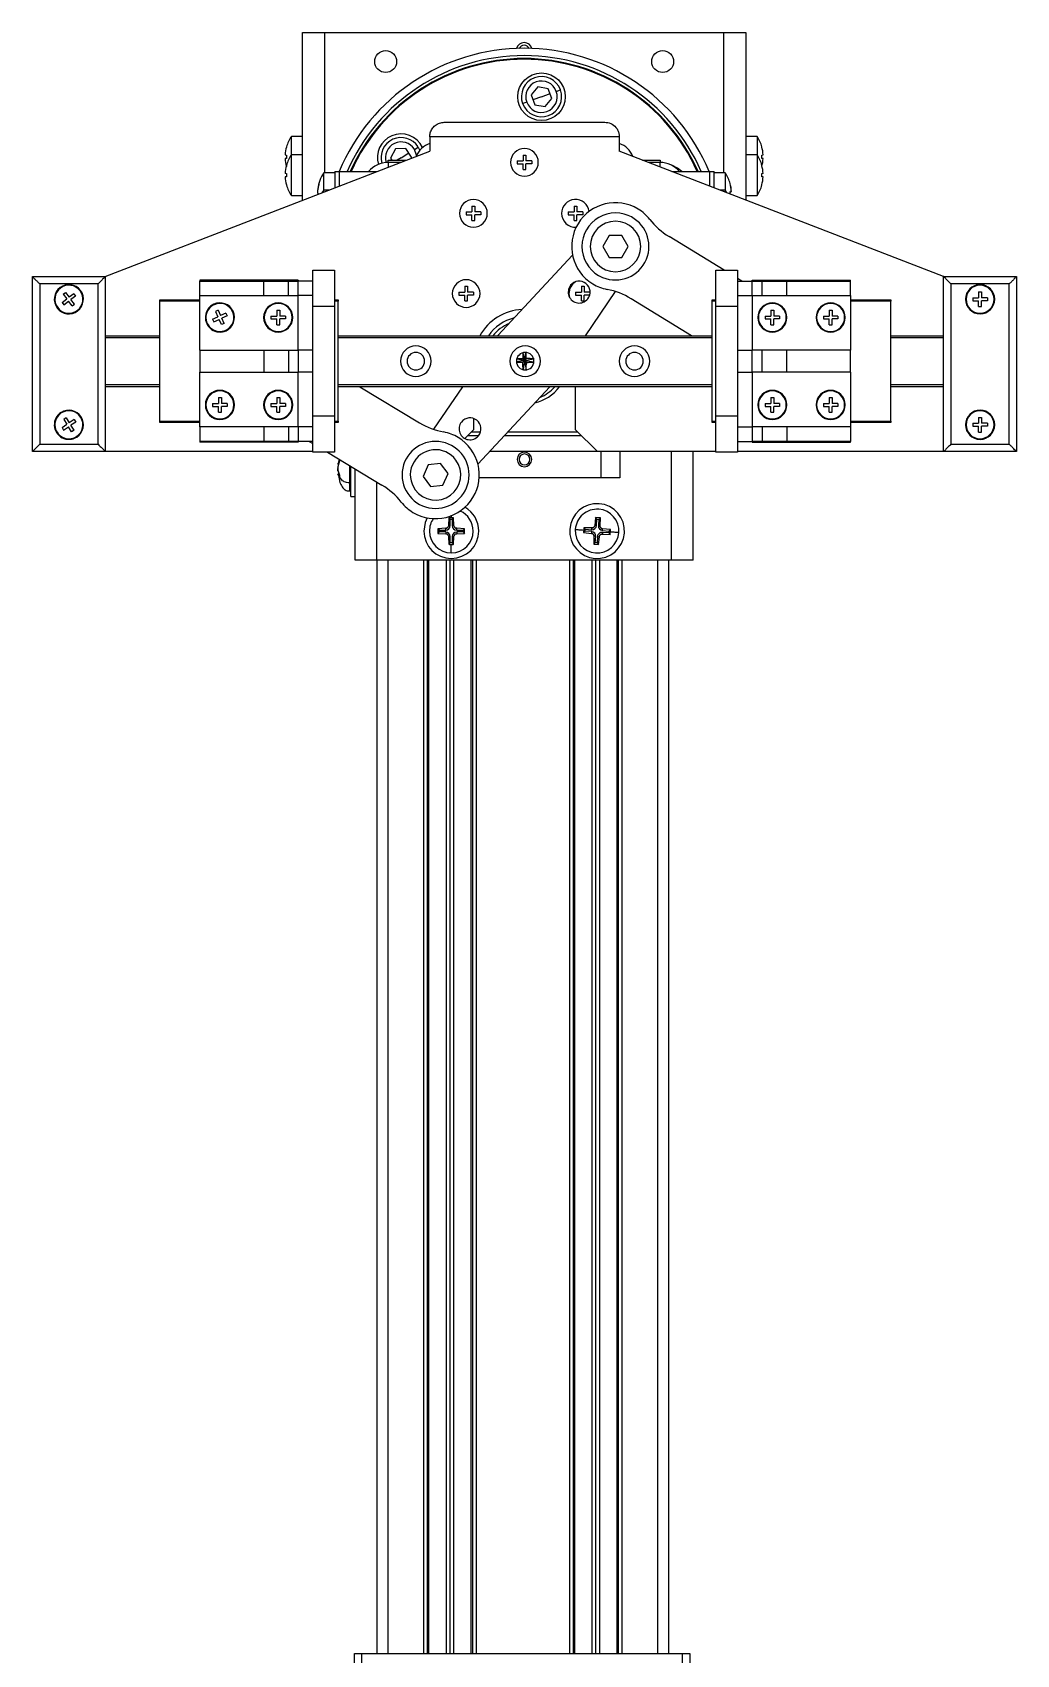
# Model space of a CAD drawing. Header units: millimetres. Extents: x 1258 to 2922, y -135 to 1239.
# Drawn here: x 2511.8 to 2579.3, y 786.1 to 897.4 of the extents above; entities that cross this region are included whole.
import ezdxf

# ---------------------------------------------------------------- set-up
doc = ezdxf.new("R2010")
doc.units = ezdxf.units.MM
doc.header["$LTSCALE"] = 6

msp = doc.modelspace()

# ---------------------------------------------------------------- linework, layer by layer
at = {"color": 7, "linetype": 'Continuous', "lineweight": 25}
for p, q in [((2530.3, 885.84), (2530.3, 897.36)), ((2530.3, 897.36), (2531.8, 897.36)), ((2531.8, 897.36), (2559.2, 897.36)), ((2559.2, 897.36), (2560.7, 897.36)), ((2560.7, 897.36), (2560.7, 885.86)), ((2546.44, 893.63), (2545.98, 893.08)), ((2547.15, 893.5), (2546.44, 893.63)), ((2547.4, 892.83), (2547.15, 893.5)), ((2545.68, 892.58), (2545.4, 892.48)), ((2545.98, 893.08), (2546.23, 892.4)), ((2546.23, 892.4), (2546.94, 892.27)), ((2546.94, 892.27), (2547.4, 892.83)), ((2547.7, 893.32), (2547.98, 893.42)), ((2530.3, 890.23), (2529.53, 890.23)), ((2529.53, 888.97), (2529.53, 890.23)), ((2539.02, 890.2), (2539.02, 889.21)), ((2552.02, 890.2), (2539.02, 890.2)), ((2540.02, 891.2), (2551.02, 891.2)), ((2552.02, 890.2), (2552.02, 889.21)), ((2561.47, 890.23), (2560.7, 890.23)), ((2561.47, 890.23), (2561.47, 888.97)), ((2516.77, 880.61), (2539.02, 889.21)), ((2529.19, 889.51), (2529.19, 889.51)), ((2536.67, 889.38), (2536.34, 888.74)), ((2537.39, 889.41), (2536.67, 889.38)), ((2537.78, 888.8), (2537.39, 889.41)), ((2537.97, 889.34), (2538.22, 889.5)), ((2538.22, 889.5), (2538.34, 889.27)), ((2574.27, 880.61), (2552.02, 889.21)), ((2561.8, 889.51), (2561.8, 889.51)), ((2529.1, 888.96), (2529.19, 888.95)), ((2529.19, 888.72), (2529.1, 888.71)), ((2529.19, 888.24), (2529.19, 888.24)), ((2530.3, 888.97), (2529.53, 888.97)), ((2529.53, 887.57), (2529.53, 888.97)), ((2536.17, 888.44), (2536.17, 888.59)), ((2536.17, 888.59), (2537.17, 888.59)), ((2537.03, 888.44), (2536.17, 888.44)), ((2536.34, 888.74), (2536.43, 888.59)), ((2537.17, 888.59), (2537.42, 888.59)), ((2537.74, 888.72), (2537.78, 888.8)), ((2545.02, 888.55), (2545.42, 888.55)), ((2545.02, 888.55), (2545.02, 888.35)), ((2545.02, 888.35), (2545.42, 888.35)), ((2545.42, 888.95), (2545.62, 888.95)), ((2545.42, 888.95), (2545.42, 888.55)), ((2545.42, 887.95), (2545.42, 888.35)), ((2545.42, 887.95), (2545.62, 887.95)), ((2545.62, 888.95), (2545.62, 888.55)), ((2546.02, 888.55), (2545.62, 888.55)), ((2545.62, 887.95), (2545.62, 888.35)), ((2546.02, 888.35), (2545.62, 888.35)), ((2546.02, 888.55), (2546.02, 888.35)), ((2553.62, 888.59), (2553.82, 888.59)), ((2553.82, 888.59), (2554.82, 888.59)), ((2554.82, 888.44), (2554.01, 888.44)), ((2554.82, 888.59), (2554.82, 888.44)), ((2561.47, 888.97), (2560.7, 888.97)), ((2561.47, 888.97), (2561.47, 886.17)), ((2561.8, 888.95), (2561.89, 888.96)), ((2561.89, 888.71), (2561.8, 888.72)), ((2561.8, 888.24), (2561.8, 888.24)), ((2529.1, 887.7), (2529.19, 887.68)), ((2529.19, 887.46), (2529.1, 887.45)), ((2529.19, 886.9), (2529.19, 886.9)), ((2529.53, 886.17), (2529.53, 887.57)), ((2532.52, 887.72), (2531.75, 887.72)), ((2531.75, 886.55), (2531.75, 887.72)), ((2532.52, 887.82), (2532.52, 886.7)), ((2532.52, 887.82), (2532.84, 887.82)), ((2532.84, 887.82), (2535.42, 887.82)), ((2555.63, 887.82), (2558.2, 887.82)), ((2558.2, 887.82), (2558.52, 887.82)), ((2558.52, 886.7), (2558.52, 887.82)), ((2559.29, 887.72), (2558.52, 887.72)), ((2559.29, 887.72), (2559.29, 886.55)), ((2561.8, 887.68), (2561.89, 887.7)), ((2561.89, 887.45), (2561.8, 887.46)), ((2561.8, 886.9), (2561.8, 886.9)), ((2529.53, 886.17), (2530.3, 886.17)), ((2531.33, 886.48), (2531.33, 886.48)), ((2531.37, 886.25), (2531.33, 886.25)), ((2532.13, 886.55), (2531.75, 886.55)), ((2531.75, 886.4), (2531.75, 886.55)), ((2559.29, 886.55), (2558.92, 886.55)), ((2559.29, 886.55), (2559.29, 886.4)), ((2559.71, 886.45), (2559.72, 886.45)), ((2560.7, 886.17), (2561.47, 886.17)), ((2541.52, 885.05), (2541.92, 885.05)), ((2541.52, 885.05), (2541.52, 884.85)), ((2541.52, 884.85), (2541.92, 884.85)), ((2541.92, 885.45), (2542.12, 885.45)), ((2541.92, 885.45), (2541.92, 885.05)), ((2541.92, 884.45), (2541.92, 884.85)), ((2542.12, 885.45), (2542.12, 885.05)), ((2542.52, 885.05), (2542.12, 885.05)), ((2542.12, 884.45), (2542.12, 884.85)), ((2542.52, 884.85), (2542.12, 884.85)), ((2542.52, 885.05), (2542.52, 884.85)), ((2548.52, 885.05), (2548.92, 885.05)), ((2548.52, 885.05), (2548.52, 884.85)), ((2548.52, 884.85), (2548.92, 884.85)), ((2548.92, 885.45), (2549.12, 885.45)), ((2548.92, 885.45), (2548.92, 885.05)), ((2548.92, 884.45), (2548.92, 884.85)), ((2549.12, 885.45), (2549.12, 885.05)), ((2549.52, 885.05), (2549.12, 885.05)), ((2549.12, 884.45), (2549.12, 884.85)), ((2549.52, 884.85), (2549.12, 884.85)), ((2549.52, 885.05), (2549.52, 884.85)), ((2541.92, 884.45), (2542.12, 884.45)), ((2548.92, 884.45), (2549.12, 884.45)), ((2551.33, 883.43), (2550.9, 882.68)), ((2552.19, 883.43), (2551.33, 883.43)), ((2552.63, 882.68), (2552.19, 883.43)), ((2550.9, 882.68), (2551.33, 881.93)), ((2552.19, 881.93), (2552.63, 882.68)), ((2559.21, 881.06), (2555.44, 883.36)), ((2548.82, 882.08), (2543.69, 876.57)), ((2551.33, 881.93), (2552.19, 881.93)), ((2511.77, 880.61), (2516.77, 880.61)), ((2511.77, 868.61), (2511.77, 880.61)), ((2516.27, 880.11), (2512.27, 880.11)), ((2512.27, 880.11), (2512.27, 869.11)), ((2516.27, 869.11), (2516.27, 880.11)), ((2516.77, 880.61), (2516.77, 868.61)), ((2530, 880.36), (2523.25, 880.36)), ((2523.25, 880.36), (2523.25, 880.31)), ((2523.25, 879.31), (2523.25, 880.31)), ((2523.25, 880.31), (2527.64, 880.31)), ((2527.64, 879.31), (2527.64, 880.31)), ((2527.64, 880.31), (2529.33, 880.31)), ((2529.33, 879.31), (2529.33, 880.31)), ((2529.33, 880.31), (2530, 880.31)), ((2530, 880.36), (2530, 880.31)), ((2530, 879.31), (2530, 880.31)), ((2531, 880.31), (2530, 880.31)), ((2531, 881.06), (2532.5, 881.06)), ((2531, 878.56), (2531, 881.06)), ((2532.5, 881.06), (2532.5, 878.56)), ((2558.64, 878.56), (2558.64, 881.06)), ((2558.64, 881.06), (2560.14, 881.06)), ((2560.14, 881.06), (2560.14, 878.56)), ((2560.43, 880.31), (2560.14, 880.49)), ((2560.14, 880.31), (2561.14, 880.31)), ((2561.14, 880.36), (2567.89, 880.36)), ((2561.14, 880.31), (2561.14, 880.36)), ((2561.14, 879.31), (2561.14, 880.31)), ((2561.14, 880.31), (2561.82, 880.31)), ((2561.82, 879.31), (2561.82, 880.31)), ((2561.82, 880.31), (2563.51, 880.31)), ((2563.51, 879.31), (2563.51, 880.31)), ((2563.51, 880.31), (2567.89, 880.31)), ((2567.89, 880.31), (2567.89, 880.36)), ((2567.89, 879.31), (2567.89, 880.31)), ((2574.27, 880.61), (2579.27, 880.61)), ((2574.27, 868.61), (2574.27, 880.61)), ((2578.77, 880.11), (2574.77, 880.11)), ((2574.77, 880.11), (2574.77, 869.11)), ((2578.77, 869.11), (2578.77, 880.11)), ((2579.27, 880.61), (2579.27, 868.61)), ((2513.81, 878.84), (2514.13, 879.08)), ((2513.89, 879.4), (2514.05, 879.52)), ((2513.89, 879.4), (2514.13, 879.08)), ((2514.05, 879.52), (2514.29, 879.2)), ((2514.61, 879.44), (2514.29, 879.2)), ((2514.73, 879.28), (2514.41, 879.04)), ((2514.65, 878.72), (2514.41, 879.04)), ((2514.61, 879.44), (2514.73, 879.28)), ((2515.07, 879.67), (2515.04, 879.64)), ((2520.5, 879.01), (2523.25, 879.01)), ((2520.5, 878.93), (2520.5, 879.01)), ((2523.25, 879.31), (2527.64, 879.31)), ((2523.25, 875.56), (2523.25, 879.31)), ((2527.64, 879.31), (2529.33, 879.31)), ((2529.33, 879.31), (2530, 879.31)), ((2531, 879.31), (2530, 879.31)), ((2530, 875.56), (2530, 879.31)), ((2532.5, 879.01), (2532.75, 879.01)), ((2532.75, 879.01), (2532.75, 878.93)), ((2541.02, 879.55), (2541.02, 879.35)), ((2541.02, 879.55), (2541.42, 879.55)), ((2541.02, 879.35), (2541.42, 879.35)), ((2541.42, 879.95), (2541.42, 879.55)), ((2541.42, 879.95), (2541.62, 879.95)), ((2541.42, 878.95), (2541.42, 879.35)), ((2541.62, 879.95), (2541.62, 879.55)), ((2542.02, 879.55), (2541.62, 879.55)), ((2541.62, 878.95), (2541.62, 879.35)), ((2542.02, 879.35), (2541.62, 879.35)), ((2542.02, 879.55), (2542.02, 879.35)), ((2548.57, 879.45), (2548.61, 879.19)), ((2549.02, 879.55), (2549.02, 879.35)), ((2549.02, 879.55), (2549.42, 879.55)), ((2549.02, 879.35), (2549.42, 879.35)), ((2549.42, 879.95), (2549.62, 879.95)), ((2549.42, 879.95), (2549.42, 879.55)), ((2549.42, 878.95), (2549.42, 879.35)), ((2549.62, 879.95), (2549.62, 879.55)), ((2550.02, 879.55), (2549.62, 879.55)), ((2549.62, 878.95), (2549.62, 879.35)), ((2549.99, 879.35), (2549.62, 879.35)), ((2549.71, 876.56), (2551.77, 879.58)), ((2556.98, 876.56), (2552.84, 879.09)), ((2558.39, 879.01), (2558.64, 879.01)), ((2558.39, 878.93), (2558.39, 879.01)), ((2560.14, 879.31), (2561.14, 879.31)), ((2561.14, 879.31), (2561.82, 879.31)), ((2561.14, 879.31), (2561.14, 875.56)), ((2561.82, 879.31), (2563.51, 879.31)), ((2563.51, 879.31), (2567.89, 879.31)), ((2567.89, 879.31), (2567.89, 875.56)), ((2567.89, 879.01), (2570.64, 879.01)), ((2570.64, 879.01), (2570.64, 878.93)), ((2575.77, 879.06), (2575.81, 879.06)), ((2576.27, 879.16), (2576.67, 879.16)), ((2576.27, 879.16), (2576.27, 878.96)), ((2576.67, 879.56), (2576.67, 879.16)), ((2576.67, 879.56), (2576.87, 879.56)), ((2576.87, 879.56), (2576.87, 879.16)), ((2577.27, 879.16), (2576.87, 879.16)), ((2577.27, 879.16), (2577.27, 878.96)), ((2577.77, 879.06), (2577.73, 879.06)), ((2513.47, 878.46), (2513.5, 878.49)), ((2513.81, 878.84), (2513.93, 878.68)), ((2513.93, 878.68), (2514.25, 878.92)), ((2514.49, 878.6), (2514.25, 878.92)), ((2514.49, 878.6), (2514.65, 878.72)), ((2523.25, 878.93), (2520.5, 878.93)), ((2520.5, 870.7), (2520.5, 878.93)), ((2524.13, 877.69), (2524.49, 877.86)), ((2524.21, 878.72), (2524.22, 878.68)), ((2524.51, 878.31), (2524.33, 878.22)), ((2524.33, 878.22), (2524.49, 877.86)), ((2524.51, 878.31), (2524.68, 877.95)), ((2525.04, 878.11), (2524.68, 877.95)), ((2525.12, 877.93), (2524.76, 877.76)), ((2525.04, 878.11), (2525.12, 877.93)), ((2528.13, 877.91), (2528.53, 877.91)), ((2528.13, 877.91), (2528.13, 877.71)), ((2528.53, 878.31), (2528.73, 878.31)), ((2528.53, 878.31), (2528.53, 877.91)), ((2528.73, 878.31), (2528.73, 877.91)), ((2529.13, 877.91), (2528.73, 877.91)), ((2529.13, 877.91), (2529.13, 877.71)), ((2532.5, 878.56), (2531, 878.56)), ((2531, 871.06), (2531, 878.56)), ((2532.75, 878.93), (2532.5, 878.93)), ((2532.5, 878.56), (2532.5, 871.06)), ((2532.75, 870.7), (2532.75, 878.93)), ((2541.42, 878.95), (2541.62, 878.95)), ((2549.42, 878.95), (2549.62, 878.95)), ((2558.39, 870.7), (2558.39, 878.93)), ((2558.64, 878.93), (2558.39, 878.93)), ((2560.14, 878.56), (2558.64, 878.56)), ((2558.64, 871.06), (2558.64, 878.56)), ((2560.14, 878.56), (2560.14, 871.06)), ((2562.02, 877.91), (2562.02, 877.71)), ((2562.02, 877.91), (2562.42, 877.91)), ((2562.42, 878.31), (2562.42, 877.91)), ((2562.42, 878.31), (2562.62, 878.31)), ((2562.62, 878.31), (2562.62, 877.91)), ((2563.02, 877.91), (2562.62, 877.91)), ((2563.02, 877.91), (2563.02, 877.71)), ((2566.02, 877.91), (2566.42, 877.91)), ((2566.02, 877.91), (2566.02, 877.71)), ((2566.42, 878.31), (2566.42, 877.91)), ((2566.42, 878.31), (2566.62, 878.31)), ((2566.62, 878.31), (2566.62, 877.91)), ((2567.02, 877.91), (2566.62, 877.91)), ((2567.02, 877.91), (2567.02, 877.71)), ((2570.64, 878.93), (2567.89, 878.93)), ((2570.64, 870.7), (2570.64, 878.93)), ((2576.27, 878.96), (2576.67, 878.96)), ((2576.67, 878.56), (2576.67, 878.96)), ((2576.67, 878.56), (2576.87, 878.56)), ((2576.87, 878.56), (2576.87, 878.96)), ((2577.27, 878.96), (2576.87, 878.96)), ((2524.13, 877.69), (2524.22, 877.51)), ((2524.22, 877.51), (2524.58, 877.68)), ((2524.75, 877.32), (2524.58, 877.68)), ((2524.93, 877.4), (2524.75, 877.32)), ((2524.93, 877.4), (2524.76, 877.76)), ((2525.05, 876.91), (2525.03, 876.94)), ((2527.63, 877.81), (2527.67, 877.81)), ((2528.13, 877.71), (2528.53, 877.71)), ((2528.53, 877.31), (2528.53, 877.71)), ((2528.53, 877.31), (2528.73, 877.31)), ((2528.73, 877.31), (2528.73, 877.71)), ((2529.13, 877.71), (2528.73, 877.71)), ((2529.63, 877.81), (2529.59, 877.81)), ((2561.52, 877.81), (2561.56, 877.81)), ((2562.02, 877.71), (2562.42, 877.71)), ((2562.42, 877.31), (2562.42, 877.71)), ((2562.42, 877.31), (2562.62, 877.31)), ((2562.62, 877.31), (2562.62, 877.71)), ((2563.02, 877.71), (2562.62, 877.71)), ((2563.52, 877.81), (2563.48, 877.81)), ((2565.52, 877.81), (2565.56, 877.81)), ((2566.02, 877.71), (2566.42, 877.71)), ((2566.42, 877.31), (2566.42, 877.71)), ((2566.42, 877.31), (2566.62, 877.31)), ((2566.62, 877.31), (2566.62, 877.71)), ((2567.02, 877.71), (2566.62, 877.71)), ((2567.52, 877.81), (2567.48, 877.81)), ((2516.77, 876.56), (2520.5, 876.56)), ((2532.75, 876.56), (2558.39, 876.56)), ((2558.39, 876.41), (2532.75, 876.41)), ((2570.64, 876.56), (2574.27, 876.56)), ((2523.25, 875.56), (2523.25, 874.06)), ((2523.25, 875.56), (2527.64, 875.56)), ((2527.64, 875.56), (2527.64, 874.06)), ((2527.64, 875.56), (2529.33, 875.56)), ((2529.33, 875.56), (2529.33, 874.06)), ((2529.33, 875.56), (2530, 875.56)), ((2530, 875.56), (2530, 874.06)), ((2531, 875.56), (2530, 875.56)), ((2545.52, 874.86), (2544.97, 874.77)), ((2545.52, 874.86), (2544.99, 874.95)), ((2545.4, 874.99), (2545.52, 874.86)), ((2545.52, 874.86), (2545.4, 874.74)), ((2545.52, 874.86), (2545.42, 874.23)), ((2545.52, 874.86), (2545.43, 875.4)), ((2545.52, 874.86), (2545.61, 875.41)), ((2545.52, 874.86), (2545.65, 874.99)), ((2545.52, 874.86), (2546.15, 874.97)), ((2545.52, 874.86), (2545.63, 874.22)), ((2545.65, 874.74), (2545.52, 874.86)), ((2545.52, 874.86), (2546.17, 874.76)), ((2560.14, 875.56), (2561.14, 875.56)), ((2561.14, 874.06), (2561.14, 875.56)), ((2561.82, 875.56), (2561.14, 875.56)), ((2561.82, 874.06), (2561.82, 875.56)), ((2563.51, 875.56), (2561.82, 875.56)), ((2563.51, 874.06), (2563.51, 875.56)), ((2567.89, 875.56), (2563.51, 875.56)), ((2567.89, 874.06), (2567.89, 875.56)), ((2523.25, 874.06), (2527.64, 874.06)), ((2523.25, 870.31), (2523.25, 874.06)), ((2527.64, 874.06), (2529.33, 874.06)), ((2529.33, 874.06), (2530, 874.06)), ((2531, 874.06), (2530, 874.06)), ((2530, 870.31), (2530, 874.06)), ((2560.14, 874.06), (2561.14, 874.06)), ((2561.82, 874.06), (2561.14, 874.06)), ((2561.14, 874.06), (2561.14, 870.31)), ((2563.51, 874.06), (2561.82, 874.06)), ((2567.89, 874.06), (2563.51, 874.06)), ((2567.89, 874.06), (2567.89, 870.31)), ((2520.5, 873.06), (2516.77, 873.06)), ((2524.53, 872.31), (2524.73, 872.31)), ((2524.53, 872.31), (2524.53, 871.91)), ((2524.73, 872.31), (2524.73, 871.91)), ((2528.53, 872.31), (2528.53, 871.91)), ((2528.53, 872.31), (2528.73, 872.31)), ((2528.73, 872.31), (2528.73, 871.91)), ((2532.75, 873.21), (2558.39, 873.21)), ((2558.39, 873.06), (2532.75, 873.06)), ((2534.23, 873.06), (2538.33, 870.59)), ((2541.27, 873.06), (2539.27, 870.14)), ((2542.32, 867.75), (2547.26, 873.06)), ((2549.02, 870.11), (2549.02, 873.06)), ((2562.42, 872.31), (2562.42, 871.91)), ((2562.42, 872.31), (2562.62, 872.31)), ((2562.62, 872.31), (2562.62, 871.91)), ((2566.42, 872.31), (2566.62, 872.31)), ((2566.42, 872.31), (2566.42, 871.91)), ((2566.62, 872.31), (2566.62, 871.91)), ((2574.27, 873.06), (2570.64, 873.06)), ((2513.73, 871.29), (2513.75, 871.26)), ((2523.63, 871.81), (2523.67, 871.81)), ((2524.13, 871.91), (2524.53, 871.91)), ((2524.13, 871.91), (2524.13, 871.71)), ((2524.13, 871.71), (2524.53, 871.71)), ((2524.53, 871.31), (2524.53, 871.71)), ((2524.53, 871.31), (2524.73, 871.31)), ((2525.13, 871.91), (2524.73, 871.91)), ((2524.73, 871.31), (2524.73, 871.71)), ((2525.13, 871.71), (2524.73, 871.71)), ((2525.13, 871.91), (2525.13, 871.71)), ((2525.63, 871.81), (2525.59, 871.81)), ((2527.63, 871.81), (2527.67, 871.81)), ((2528.13, 871.91), (2528.53, 871.91)), ((2528.13, 871.91), (2528.13, 871.71)), ((2528.13, 871.71), (2528.53, 871.71)), ((2528.53, 871.31), (2528.53, 871.71)), ((2528.53, 871.31), (2528.73, 871.31)), ((2529.13, 871.91), (2528.73, 871.91)), ((2528.73, 871.31), (2528.73, 871.71)), ((2529.13, 871.71), (2528.73, 871.71)), ((2529.13, 871.91), (2529.13, 871.71)), ((2529.63, 871.81), (2529.59, 871.81)), ((2561.52, 871.81), (2561.56, 871.81)), ((2562.02, 871.91), (2562.02, 871.71)), ((2562.02, 871.91), (2562.42, 871.91)), ((2562.02, 871.71), (2562.42, 871.71)), ((2562.42, 871.31), (2562.42, 871.71)), ((2562.42, 871.31), (2562.62, 871.31)), ((2563.02, 871.91), (2562.62, 871.91)), ((2562.62, 871.31), (2562.62, 871.71)), ((2563.02, 871.71), (2562.62, 871.71)), ((2563.02, 871.91), (2563.02, 871.71)), ((2563.52, 871.81), (2563.48, 871.81)), ((2565.52, 871.81), (2565.56, 871.81)), ((2566.02, 871.91), (2566.02, 871.71)), ((2566.02, 871.91), (2566.42, 871.91)), ((2566.02, 871.71), (2566.42, 871.71)), ((2566.42, 871.31), (2566.42, 871.71)), ((2566.42, 871.31), (2566.62, 871.31)), ((2567.02, 871.91), (2566.62, 871.91)), ((2566.62, 871.31), (2566.62, 871.71)), ((2567.02, 871.71), (2566.62, 871.71)), ((2567.02, 871.91), (2567.02, 871.71)), ((2567.52, 871.81), (2567.48, 871.81)), ((2513.8, 870.26), (2514.13, 870.48)), ((2513.8, 870.26), (2513.9, 870.09)), ((2513.9, 870.09), (2514.24, 870.31)), ((2514.09, 870.92), (2513.92, 870.81)), ((2513.92, 870.81), (2514.13, 870.48)), ((2514.09, 870.92), (2514.3, 870.58)), ((2514.46, 869.97), (2514.24, 870.31)), ((2514.64, 870.8), (2514.3, 870.58)), ((2514.75, 870.63), (2514.41, 870.42)), ((2514.63, 870.08), (2514.41, 870.42)), ((2514.63, 870.08), (2514.46, 869.97)), ((2514.64, 870.8), (2514.75, 870.63)), ((2520.5, 870.7), (2523.25, 870.7)), ((2520.5, 870.61), (2520.5, 870.7)), ((2523.25, 870.61), (2520.5, 870.61)), ((2523.25, 870.31), (2523.25, 869.31)), ((2527.64, 870.31), (2523.25, 870.31)), ((2527.64, 870.31), (2527.64, 869.31)), ((2529.33, 870.31), (2527.64, 870.31)), ((2529.33, 870.31), (2529.33, 869.31)), ((2530, 870.31), (2529.33, 870.31)), ((2530, 870.31), (2530, 869.31)), ((2531, 870.31), (2530, 870.31)), ((2531, 871.06), (2532.5, 871.06)), ((2531, 868.56), (2531, 871.06)), ((2532.5, 871.06), (2532.5, 868.56)), ((2532.5, 870.7), (2532.75, 870.7)), ((2532.75, 870.61), (2532.5, 870.61)), ((2532.75, 870.7), (2532.75, 870.61)), ((2541.42, 869.51), (2542.02, 870.11)), ((2542.02, 870.88), (2542.02, 870.11)), ((2549.02, 870.11), (2550.52, 868.61)), ((2558.39, 870.7), (2558.64, 870.7)), ((2558.39, 870.61), (2558.39, 870.7)), ((2558.64, 870.61), (2558.39, 870.61)), ((2558.64, 868.56), (2558.64, 871.06)), ((2558.64, 871.06), (2560.14, 871.06)), ((2560.14, 871.06), (2560.14, 868.56)), ((2560.14, 870.31), (2561.14, 870.31)), ((2561.14, 870.31), (2561.14, 869.31)), ((2561.82, 870.31), (2561.14, 870.31)), ((2561.82, 870.31), (2561.82, 869.31)), ((2563.51, 870.31), (2561.82, 870.31)), ((2563.51, 870.31), (2563.51, 869.31)), ((2567.89, 870.31), (2563.51, 870.31)), ((2567.89, 870.7), (2570.64, 870.7)), ((2570.64, 870.61), (2567.89, 870.61)), ((2567.89, 870.31), (2567.89, 869.31)), ((2570.64, 870.7), (2570.64, 870.61)), ((2575.77, 870.45), (2575.81, 870.45)), ((2576.27, 870.55), (2576.67, 870.55)), ((2576.27, 870.55), (2576.27, 870.35)), ((2576.27, 870.35), (2576.67, 870.35)), ((2576.67, 870.95), (2576.67, 870.55)), ((2576.67, 870.95), (2576.87, 870.95)), ((2576.67, 869.95), (2576.67, 870.35)), ((2576.87, 870.95), (2576.87, 870.55)), ((2577.27, 870.55), (2576.87, 870.55)), ((2577.27, 870.35), (2576.87, 870.35)), ((2576.87, 869.95), (2576.87, 870.35)), ((2577.27, 870.55), (2577.27, 870.35)), ((2577.77, 870.45), (2577.73, 870.45)), ((2512.27, 869.11), (2516.27, 869.11)), ((2514.81, 869.6), (2514.79, 869.64)), ((2527.64, 869.31), (2523.25, 869.31)), ((2523.25, 869.31), (2523.25, 869.26)), ((2530, 869.26), (2523.25, 869.26)), ((2529.33, 869.31), (2527.64, 869.31)), ((2530, 869.31), (2529.33, 869.31)), ((2531, 869.31), (2530, 869.31)), ((2530, 869.31), (2530, 869.26)), ((2530.76, 869.31), (2531, 869.17)), ((2542.36, 869.7), (2541.61, 869.7)), ((2542.49, 869.95), (2541.86, 869.95)), ((2549.43, 869.7), (2544.14, 869.7)), ((2549.18, 869.95), (2544.37, 869.95)), ((2560.14, 869.31), (2561.14, 869.31)), ((2561.82, 869.31), (2561.14, 869.31)), ((2561.14, 869.26), (2561.14, 869.31)), ((2561.14, 869.26), (2567.89, 869.26)), ((2563.51, 869.31), (2561.82, 869.31)), ((2567.89, 869.31), (2563.51, 869.31)), ((2567.89, 869.26), (2567.89, 869.31)), ((2574.77, 869.11), (2578.77, 869.11)), ((2576.67, 869.95), (2576.87, 869.95)), ((2516.77, 868.61), (2511.77, 868.61)), ((2531, 868.61), (2516.77, 868.61)), ((2532.5, 868.56), (2531, 868.56)), ((2532.01, 868.56), (2535.74, 866.31)), ((2532.81, 868.08), (2532.73, 867.82)), ((2532.73, 867.58), (2532.85, 868.01)), ((2550.52, 868.61), (2543.12, 868.61)), ((2558.64, 868.61), (2550.52, 868.61)), ((2552.05, 868.61), (2552.05, 866.82)), ((2555.6, 861.16), (2555.6, 868.61)), ((2557.1, 861.16), (2557.1, 868.61)), ((2560.14, 868.56), (2558.64, 868.56)), ((2574.27, 868.61), (2560.14, 868.61)), ((2579.27, 868.61), (2574.27, 868.61)), ((2532.81, 867.08), (2532.71, 867.07)), ((2532.73, 867.82), (2532.72, 867.78)), ((2532.72, 867.53), (2532.73, 867.58)), ((2532.73, 867.32), (2532.72, 867.36)), ((2532.72, 867.29), (2532.73, 867.24)), ((2532.72, 867.06), (2532.73, 867.03)), ((2532.73, 867), (2532.72, 867.04)), ((2532.85, 866.96), (2532.73, 867.32)), ((2532.73, 867.24), (2532.85, 866.8)), ((2532.73, 867.03), (2532.85, 866.7)), ((2533.6, 865.53), (2533.6, 867.6)), ((2533.9, 861.16), (2533.9, 867.42)), ((2538.91, 867.71), (2538.56, 866.91)), ((2538.56, 866.91), (2539.07, 866.22)), ((2539.77, 867.8), (2538.91, 867.71)), ((2540.28, 867.1), (2539.77, 867.8)), ((2539.93, 866.31), (2540.28, 867.1)), ((2550.75, 866.82), (2542.41, 866.82)), ((2552.05, 866.82), (2550.75, 866.82)), ((2533.54, 865.91), (2533.6, 865.91)), ((2535.4, 861.16), (2535.4, 866.52)), ((2539.07, 866.22), (2539.93, 866.31)), ((2533.6, 865.53), (2533.9, 865.53)), ((2540.31, 863.53), (2540.3, 863.48)), ((2540.33, 864.07), (2540.31, 863.53)), ((2540.43, 863.53), (2540.31, 863.53)), ((2540.43, 863.97), (2540.33, 864.07)), ((2540.43, 863.53), (2540.43, 863.97)), ((2540.43, 863.97), (2540.56, 863.97)), ((2540.56, 863.97), (2540.66, 864.07)), ((2540.56, 863.97), (2540.56, 863.53)), ((2540.56, 863.53), (2540.68, 863.53)), ((2540.68, 863.53), (2540.66, 864.07)), ((2540.69, 863.48), (2540.68, 863.53)), ((2550.34, 863.55), (2550.32, 863.49)), ((2550.4, 864.08), (2550.34, 863.55)), ((2550.46, 863.54), (2550.34, 863.55)), ((2550.73, 864.06), (2550.4, 864.08)), ((2550.49, 863.98), (2550.4, 864.08)), ((2550.46, 863.54), (2550.49, 863.98)), ((2550.49, 863.98), (2550.62, 863.97)), ((2550.62, 863.97), (2550.59, 863.53)), ((2550.59, 863.53), (2550.71, 863.52)), ((2550.62, 863.97), (2550.73, 864.06)), ((2550.71, 863.52), (2550.73, 864.06)), ((2550.71, 863.46), (2550.71, 863.52)), ((2540.12, 863.35), (2539.58, 863.32)), ((2539.58, 863.32), (2539.58, 863)), ((2539.68, 863.22), (2539.58, 863.32)), ((2539.68, 863.1), (2539.58, 863)), ((2539.58, 863), (2540.12, 862.97)), ((2539.68, 863.22), (2540.12, 863.22)), ((2539.68, 863.1), (2539.68, 863.22)), ((2540.12, 863.1), (2539.68, 863.1)), ((2540.18, 863.36), (2540.12, 863.35)), ((2540.12, 863.22), (2540.12, 863.35)), ((2540.12, 863.1), (2540.12, 862.97)), ((2540.12, 862.97), (2540.18, 862.96)), ((2540.3, 862.84), (2540.31, 862.78)), ((2540.43, 862.78), (2540.31, 862.78)), ((2540.31, 862.78), (2540.33, 862.25)), ((2540.43, 862.35), (2540.33, 862.25)), ((2540.43, 862.35), (2540.43, 862.78)), ((2540.56, 862.35), (2540.43, 862.35)), ((2540.56, 862.78), (2540.68, 862.78)), ((2540.56, 862.78), (2540.56, 862.35)), ((2540.56, 862.35), (2540.66, 862.25)), ((2540.66, 862.25), (2540.68, 862.78)), ((2540.68, 862.78), (2540.69, 862.84)), ((2540.87, 863.35), (2540.82, 863.36)), ((2540.82, 862.96), (2540.87, 862.97)), ((2540.87, 863.22), (2540.87, 863.35)), ((2541.41, 863.32), (2540.87, 863.35)), ((2540.87, 863.22), (2541.31, 863.22)), ((2540.87, 863.1), (2540.87, 862.97)), ((2541.31, 863.1), (2540.87, 863.1)), ((2540.87, 862.97), (2541.41, 863)), ((2541.31, 863.22), (2541.41, 863.32)), ((2541.31, 863.22), (2541.31, 863.1)), ((2541.31, 863.1), (2541.41, 863)), ((2541.41, 863), (2541.41, 863.32)), ((2549.68, 863.16), (2549.57, 863.06)), ((2549.57, 863.06), (2550.11, 863)), ((2550.14, 863.37), (2549.6, 863.39)), ((2549.69, 863.28), (2549.6, 863.39)), ((2549.68, 863.16), (2549.69, 863.28)), ((2550.12, 863.12), (2549.68, 863.16)), ((2549.69, 863.28), (2550.13, 863.25)), ((2550.12, 863.12), (2550.11, 863)), ((2550.11, 863), (2550.16, 862.99)), ((2550.13, 863.25), (2550.14, 863.37)), ((2550.19, 863.38), (2550.14, 863.37)), ((2550.28, 862.8), (2550.27, 862.26)), ((2550.37, 862.35), (2550.27, 862.26)), ((2550.28, 862.85), (2550.28, 862.8)), ((2550.41, 862.79), (2550.28, 862.8)), ((2550.37, 862.35), (2550.41, 862.79)), ((2550.5, 862.34), (2550.37, 862.35)), ((2550.53, 862.78), (2550.5, 862.34)), ((2550.5, 862.34), (2550.59, 862.24)), ((2550.53, 862.78), (2550.66, 862.77)), ((2550.59, 862.24), (2550.66, 862.77)), ((2550.66, 862.77), (2550.67, 862.83)), ((2550.8, 862.94), (2550.86, 862.95)), ((2550.88, 863.32), (2550.83, 863.33)), ((2550.87, 863.07), (2550.86, 862.95)), ((2550.86, 862.95), (2551.4, 862.93)), ((2550.87, 863.2), (2550.88, 863.32)), ((2550.87, 863.2), (2551.31, 863.16)), ((2551.3, 863.04), (2550.87, 863.07)), ((2551.42, 863.26), (2550.88, 863.32)), ((2551.31, 863.16), (2551.3, 863.04)), ((2551.3, 863.04), (2551.4, 862.93)), ((2551.31, 863.16), (2551.42, 863.26)), ((2550.27, 862.26), (2550.59, 862.24)), ((2535.4, 861.16), (2533.9, 861.16)), ((2555.6, 861.16), (2535.4, 861.16)), ((2535.4, 861.16), (2535.4, 786.16)), ((2538.6, 861.16), (2538.6, 786.16)), ((2538.85, 861.16), (2538.85, 786.16)), ((2538.94, 861.16), (2538.94, 786.16)), ((2540.14, 861.16), (2540.14, 786.16)), ((2540.4, 861.16), (2540.4, 786.16)), ((2540.66, 861.16), (2540.66, 786.16)), ((2541.85, 861.16), (2541.85, 786.16)), ((2541.95, 861.16), (2541.95, 786.16)), ((2542.2, 861.16), (2542.2, 786.16)), ((2548.6, 861.16), (2548.6, 786.16)), ((2548.85, 861.16), (2548.85, 786.16)), ((2548.94, 861.16), (2548.94, 786.16)), ((2550.14, 861.16), (2550.14, 786.16)), ((2550.4, 861.16), (2550.4, 786.16)), ((2550.66, 861.16), (2550.66, 786.16)), ((2551.85, 861.16), (2551.85, 786.16)), ((2551.95, 861.16), (2551.95, 786.16)), ((2552.2, 861.16), (2552.2, 786.16)), ((2555.4, 861.16), (2555.4, 786.16)), ((2557.1, 861.16), (2555.6, 861.16)), ((2533.85, 775.16), (2533.85, 786.16)), ((2533.85, 786.16), (2534.35, 786.16)), ((2534.35, 786.16), (2534.35, 775.16)), ((2534.35, 786.16), (2556.35, 786.16)), ((2556.35, 775.16), (2556.35, 786.16)), ((2556.35, 786.16), (2556.85, 786.16)), ((2556.85, 786.16), (2556.85, 775.16))]:
    msp.add_line(p, q, dxfattribs=at)
at = {"color": 8, "linetype": 'Continuous', "lineweight": 25}
for p, q in [((2531.8, 897.36), (2531.8, 887.72)), ((2559.2, 887.72), (2559.2, 897.36)), ((2546.69, 892.95), (2546.1, 892.74)), ((2546.69, 892.95), (2547.28, 893.17)), ((2537.06, 888.77), (2537.59, 889.1)), ((2536.17, 888.44), (2536.17, 888.11)), ((2537.06, 888.77), (2536.78, 888.59)), ((2537.17, 888.59), (2537.17, 888.5)), ((2553.82, 888.52), (2553.82, 888.59)), ((2554.82, 888.13), (2554.82, 888.44)), ((2532.84, 886.82), (2532.84, 887.82)), ((2558.2, 887.82), (2558.2, 886.82)), ((2520.5, 876.41), (2516.77, 876.41)), ((2574.27, 876.41), (2570.64, 876.41)), ((2516.77, 873.21), (2520.5, 873.21)), ((2570.64, 873.21), (2574.27, 873.21)), ((2550.75, 868.61), (2550.75, 866.82)), ((2532.82, 867.04), (2532.73, 867.03)), ((2533.54, 866.46), (2533.54, 867.64)), ((2533.54, 865.91), (2533.54, 866.46)), ((2540.5, 864.26), (2540.5, 864.07)), ((2536.15, 861.16), (2536.15, 786.16)), ((2554.65, 861.16), (2554.65, 786.16))]:
    msp.add_line(p, q, dxfattribs=at)
at = {"color": 7, "linetype": 'Continuous', "lineweight": 25, "flags": 128}
for points in [[(2538.12, 888.92), (2538.12, 888.95), (2537.97, 889.34)], [(2556.31, 887.82), (2556.02, 888.06), (2555.63, 888.25)], [(2531.75, 886.55), (2531.67, 886.43), (2531.63, 886.36)], [(2538.85, 864.06), (2538.71, 863.74), (2538.62, 863.16)]]:
    msp.add_lwpolyline(points, dxfattribs=at)
at = {"color": 7, "linetype": 'Continuous', "lineweight": 25}
for centre, radius in [((2536, 895.36), 0.75), ((2555, 895.36), 0.75), ((2546.69, 892.95), 1.63)]:
    msp.add_circle(centre, radius, dxfattribs=at)
for centre, radius, start, end in [((2545.5, 882.52), 13.75, 22.672, 157.328), ((2545.5, 896.11), 0.55, 15.8063, 164.1937), ((2545.5, 896.11), 0.375, 90, 155.4567), ((2545.5, 896.11), 0.375, 24.5433, 90), ((2545.5, 882.52), 13.05, 23.962, 156.038), ((2545.5, 882.52), 13, 24.06, 155.94), ((2546.69, 892.95), 1.38, 20.0382, 200.0382), ((2546.69, 892.95), 1.08, 20.0382, 200.0382), ((2546.69, 892.95), 1.38, 200.0382, 20.0382), ((2546.69, 892.95), 1.08, 200.0382, 20.0382), ((2531.6, 888.83), 2.5, 145.9442, 164.3816), ((2537.06, 888.77), 1.63, 113.4747, 196.3858), ((2537.06, 888.77), 1.38, 32.3124, 196.0061), ((2537.06, 888.77), 1.63, 25.3424, 113.4747), ((2559.4, 888.83), 2.5, 15.6184, 34.0558), ((2531.61, 888.83), 2.51, 164.505, 177.1715), ((2537.06, 888.77), 1.08, 32.3124, 197.8575), ((2539.5, 888.32), 1.5, 108.4615, 159.1101), ((2545.52, 888.45), 0.95, 0, 180), ((2551.55, 888.32), 1.5, 20.8899, 71.5385), ((2559.38, 888.83), 2.51, 2.8285, 15.495), ((2531.61, 888.83), 2.51, 182.8285, 195.495), ((2531.61, 887.57), 2.51, 164.505, 177.1715), ((2531.6, 887.57), 2.5, 145.9442, 164.3816), ((2532.16, 888.83), 2.97, 177.8394, 182.1606), ((2536.17, 886.69), 1.75, 90, 139.9948), ((2545.52, 888.45), 0.95, 180, 0), ((2554.82, 886.69), 1.75, 40.0052, 90), ((2559.4, 887.57), 2.5, 15.6184, 34.0558), ((2558.84, 888.83), 2.97, 357.8394, 2.1606), ((2559.38, 888.83), 2.51, 344.505, 357.1715), ((2559.38, 887.57), 2.51, 2.8285, 15.495), ((2531.61, 887.57), 2.51, 182.8285, 195.495), ((2532.16, 887.57), 2.97, 177.8394, 182.1606), ((2531.6, 887.57), 2.5, 195.6184, 214.0558), ((2533.44, 886.37), 2.11, 163.1107, 176.9636), ((2533.55, 886.27), 2.23, 163.5261, 176.9003), ((2533.82, 886.32), 2.5, 145.9442, 172.5415), ((2531.83, 886.94), 0.42, 174.2548, 185.7452), ((2557.22, 886.32), 2.5, 15.6204, 34.0558), ((2557.21, 886.32), 2.51, 2.8276, 15.5054), ((2559.62, 886.99), 0.0063, 311.2226, 352.0795), ((2557.2, 886.32), 2.51, 2.8302, 15.489), ((2559.4, 887.57), 2.5, 325.9442, 344.3816), ((2558.84, 887.57), 2.97, 357.8394, 2.1606), ((2559.38, 887.57), 2.51, 344.505, 357.1715), ((2531.77, 886.45), 0.452, 187.9432, 205.6846), ((2531.74, 886.2), 0.414, 162.7882, 172.4823), ((2542.02, 884.95), 0.95, 0, 180), ((2549.02, 884.95), 0.95, 7.6961, 180), ((2551.76, 882.68), 3, 58.6054, 238.6054), ((2557.22, 885.15), 2.5, 28.9234, 34.0558), ((2559.53, 886.99), 0.581, 279.3265, 288.2899), ((2556.66, 886.33), 2.96, 359.7755, 2.1617), ((2556.66, 886.31), 2.97, 359.3122, 2.1603), ((2542.02, 884.95), 0.95, 180, 0), ((2549.02, 884.95), 0.95, 180, 272.9422), ((2551.76, 882.68), 2.3, 67.4773, 247.4773), ((2551.76, 882.68), 2.3, 247.4773, 67.4773), ((2551.76, 882.68), 3, 38.2413, 58.6054), ((2551.76, 882.68), 1.73, 90, 270), ((2551.76, 882.68), 1.73, 270, 90), ((2558.04, 887.63), 5, 218.2413, 238.6054), ((2541.52, 879.45), 0.95, 0, 180), ((2549.52, 879.45), 0.95, 121.1881, 180), ((2549.27, 879.55), 0.75, 321.3883, 141.3883), ((2551.76, 882.68), 3, 238.6054, 258.9696), ((2514.27, 879.06), 1, 37.0403, 217.0403), ((2514.27, 879.06), 0.96, 37.0403, 217.0403), ((2514.27, 879.06), 1, 217.0403, 37.0403), ((2514.27, 879.06), 0.96, 217.0403, 37.0403), ((2541.52, 879.45), 0.95, 180, 0), ((2549.27, 879.55), 0.75, 141.3883, 321.3883), ((2550.23, 874.83), 5, 58.6054, 78.9696), ((2576.77, 879.06), 1, 0, 180), ((2576.77, 879.06), 1, 180, 0), ((2576.77, 879.06), 0.96, 0, 180), ((2576.77, 879.06), 0.96, 180, 0), ((2524.63, 877.81), 1, 114.9272, 294.9272), ((2524.63, 877.81), 0.96, 114.9272, 294.9272), ((2524.63, 877.81), 1, 294.9272, 114.9272), ((2524.63, 877.81), 0.96, 294.9272, 114.9272), ((2528.63, 877.81), 1, 0, 180), ((2528.63, 877.81), 0.96, 0, 180), ((2545.52, 874.86), 3.5, 92.6718, 150.9407), ((2562.52, 877.81), 1, 0, 180), ((2562.52, 877.81), 0.96, 0, 180), ((2566.52, 877.81), 1, 0, 180), ((2566.52, 877.81), 0.96, 0, 180), ((2528.63, 877.81), 1, 180, 0), ((2528.63, 877.81), 0.96, 180, 0), ((2545.52, 874.86), 3, 103.5298, 145.4819), ((2562.52, 877.81), 1, 180, 0), ((2562.52, 877.81), 0.96, 180, 0), ((2566.52, 877.81), 1, 180, 0), ((2566.52, 877.81), 0.96, 180, 0), ((2538.07, 874.81), 1.05, 90, 270), ((2538.07, 874.81), 1.05, 270, 90), ((2545.57, 874.81), 1.05, 90, 270), ((2545.57, 874.81), 1.05, 270, 90), ((2553.07, 874.81), 1.05, 90, 270), ((2553.07, 874.81), 1.05, 270, 90), ((2538.07, 874.81), 0.6, 90, 270), ((2538.07, 874.81), 0.6, 270, 90), ((2545.57, 874.81), 0.6, 90, 270), ((2545.51, 892.25), 17.51, 268.2345, 269.616), ((2545.52, 857.38), 17.6, 90.3871, 91.6964), ((2563, 874.87), 17.6, 178.3036, 179.6129), ((2562.75, 874.85), 17.36, 180.3797, 182.1867), ((2545.57, 874.81), 0.6, 270, 90), ((2528.29, 874.85), 17.36, 357.8133, 359.6203), ((2528.06, 874.87), 17.58, 0.3866, 1.7628), ((2545.53, 857.63), 17.36, 87.8133, 89.6203), ((2545.53, 892.09), 17.36, 270.3797, 272.1867), ((2553.07, 874.81), 0.6, 90, 270), ((2553.07, 874.81), 0.6, 270, 90), ((2524.63, 871.81), 1, 0, 180), ((2524.63, 871.81), 0.96, 0, 180), ((2528.63, 871.81), 1, 0, 180), ((2528.63, 871.81), 0.96, 0, 180), ((2545.52, 874.86), 3, 283.5298, 323.1301), ((2562.52, 871.81), 1, 0, 180), ((2562.52, 871.81), 0.96, 0, 180), ((2566.52, 871.81), 1, 0, 180), ((2566.52, 871.81), 0.96, 0, 180), ((2514.27, 870.45), 1, 122.6229, 302.6229), ((2514.27, 870.45), 0.96, 122.6229, 302.6229), ((2514.27, 870.45), 1, 302.6229, 122.6229), ((2514.27, 870.45), 0.96, 302.6229, 122.6229), ((2524.63, 871.81), 1, 180, 0), ((2524.63, 871.81), 0.96, 180, 0), ((2528.63, 871.81), 1, 180, 0), ((2528.63, 871.81), 0.96, 180, 0), ((2562.52, 871.81), 1, 180, 0), ((2562.52, 871.81), 0.96, 180, 0), ((2566.52, 871.81), 1, 180, 0), ((2566.52, 871.81), 0.96, 180, 0), ((2576.77, 870.45), 1, 0, 180), ((2576.77, 870.45), 0.96, 0, 180), ((2540.91, 874.87), 5, 238.8688, 259.2329), ((2541.78, 870.17), 0.75, 141.3883, 321.3883), ((2541.78, 870.17), 0.75, 321.3883, 141.3883), ((2576.77, 870.45), 1, 180, 0), ((2576.77, 870.45), 0.96, 180, 0), ((2539.42, 867.01), 2.3, 90, 270), ((2539.42, 867.01), 3, 238.8688, 58.8688), ((2539.42, 867.01), 2.3, 270, 90), ((2539.42, 867.01), 3, 58.8688, 79.2329), ((2539.42, 867.01), 1.73, 36.199, 216.199), ((2539.42, 867.01), 1.73, 216.199, 36.199), ((2545.52, 868.07), 0.5, 90, 270), ((2545.52, 868.07), 0.375, 90, 270), ((2545.52, 868.07), 0.5, 270, 90), ((2545.52, 868.07), 0.375, 270, 90), ((2533.16, 862.03), 5, 38.5047, 58.8688), ((2539.42, 867.01), 3, 218.5047, 238.8688), ((2540.5, 863.16), 1.5, 0, 65.9834), ((2540.5, 863.16), 1.88, 0, 60.1025), ((2550.5, 863.16), 1.88, 85.8406, 265.8406), ((2550.5, 863.16), 1.5, 85.8406, 175.8406), ((2550.5, 863.16), 1.88, 265.8406, 85.8406), ((2550.5, 863.16), 1.5, 355.8406, 85.8406), ((2540.5, 863.16), 1.5, 145.355, 180), ((2540.12, 863.53), 0.312, 270, 0), ((2540.87, 863.53), 0.312, 180, 270), ((2550.15, 863.56), 0.312, 265.8406, 355.8406), ((2550.9, 863.51), 0.312, 175.8406, 265.8406), ((2540.5, 863.16), 1.88, 180, 0), ((2540.5, 863.16), 1.5, 180, 270), ((2540.12, 862.78), 0.312, 0, 90), ((2540.5, 863.16), 1.5, 270, 0), ((2540.87, 862.78), 0.312, 90, 180), ((2550.5, 863.16), 1.5, 175.8406, 265.8406), ((2550.1, 862.81), 0.312, 355.8406, 85.8406), ((2550.5, 863.16), 1.5, 265.8406, 355.8406), ((2550.84, 862.76), 0.312, 85.8406, 175.8406)]:
    msp.add_arc(centre, radius, start, end, dxfattribs=at)
at = {"color": 8, "linetype": 'Continuous', "lineweight": 25}
for centre, radius, start, end in [((2545.5, 882.52), 13.25, 23.5782, 156.4218), ((2545.52, 874.86), 2.75, 112.4671, 141.8165), ((2545.52, 874.86), 2.75, 292.4671, 319.1148)]:
    msp.add_arc(centre, radius, start, end, dxfattribs=at)
at = {"color": 7, "linetype": 'Continuous', "lineweight": 25}
for points, knots in [([(2539.02, 890.2), (2539.03, 890.3), (2539.05, 890.5), (2539.18, 890.77), (2539.4, 891.01), (2539.69, 891.17), (2539.91, 891.19), (2540.02, 891.2)], [0, 0, 0, 0, 0.146754, 0.316126, 0.510248, 0.757793, 1, 1, 1, 1]), ([(2551.02, 891.2), (2551.16, 891.19), (2551.44, 891.15), (2551.75, 890.92), (2551.93, 890.65), (2552.01, 890.43), (2552.02, 890.28), (2552.02, 890.2)], [0, 0, 0, 0, 0.31012, 0.616121, 0.758896, 0.886022, 1, 1, 1, 1]), ([(2511.77, 880.61), (2511.78, 880.61), (2511.78, 880.6), (2511.85, 880.53), (2511.96, 880.42), (2512.11, 880.28), (2512.22, 880.17), (2512.27, 880.11)], [0, 0, 0, 0, 0.146754, 0.316126, 0.510248, 0.757793, 1, 1, 1, 1]), ([(2516.77, 880.61), (2516.77, 880.61), (2516.76, 880.6), (2516.69, 880.53), (2516.58, 880.42), (2516.44, 880.28), (2516.33, 880.17), (2516.27, 880.11)], [0, 0, 0, 0, 0.146754, 0.316126, 0.510248, 0.757793, 1, 1, 1, 1]), ([(2574.77, 880.11), (2574.7, 880.18), (2574.56, 880.32), (2574.41, 880.48), (2574.32, 880.57), (2574.28, 880.61), (2574.27, 880.61), (2574.27, 880.61)], [0, 0, 0, 0, 0.3101202, 0.6161208, 0.7588957, 0.8860224, 1, 1, 1, 1]), ([(2579.27, 880.61), (2579.27, 880.61), (2579.26, 880.6), (2579.19, 880.53), (2579.08, 880.42), (2578.94, 880.28), (2578.83, 880.17), (2578.77, 880.11)], [0, 0, 0, 0, 0.146754, 0.316126, 0.510248, 0.757793, 1, 1, 1, 1]), ([(2512.27, 869.11), (2512.2, 869.04), (2512.06, 868.91), (2511.91, 868.75), (2511.82, 868.66), (2511.78, 868.62), (2511.77, 868.62), (2511.77, 868.61)], [0, 0, 0, 0, 0.31012, 0.616121, 0.758896, 0.886022, 1, 1, 1, 1]), ([(2516.27, 869.11), (2516.34, 869.04), (2516.48, 868.91), (2516.64, 868.75), (2516.72, 868.66), (2516.76, 868.62), (2516.77, 868.62), (2516.77, 868.61)], [0, 0, 0, 0, 0.31012, 0.616121, 0.758896, 0.886022, 1, 1, 1, 1]), ([(2574.77, 869.11), (2574.7, 869.04), (2574.56, 868.91), (2574.41, 868.75), (2574.32, 868.66), (2574.28, 868.62), (2574.27, 868.62), (2574.27, 868.61)], [0, 0, 0, 0, 0.3101202, 0.6161208, 0.7588957, 0.8860224, 1, 1, 1, 1]), ([(2579.27, 868.61), (2579.27, 868.62), (2579.26, 868.63), (2579.19, 868.69), (2579.08, 868.8), (2578.94, 868.95), (2578.83, 869.06), (2578.77, 869.11)], [0, 0, 0, 0, 0.146754, 0.316126, 0.510248, 0.757793, 1, 1, 1, 1]), ([(2532.72, 867.76), (2532.72, 867.76), (2532.72, 867.75), (2532.72, 867.75), (2532.72, 867.76), (2532.72, 867.77), (2532.72, 867.78)], [0, 0, 0, 0, 0.250273, 0.5, 0.749727, 1, 1, 1, 1]), ([(2532.72, 867.53), (2532.72, 867.52), (2532.72, 867.49), (2532.72, 867.44), (2532.72, 867.4), (2532.72, 867.37), (2532.72, 867.36)], [0, 0, 0, 0, 0.250273, 0.5, 0.749727, 1, 1, 1, 1]), ([(2532.72, 867.29), (2532.72, 867.3), (2532.72, 867.33), (2532.72, 867.37), (2532.72, 867.42), (2532.72, 867.45), (2532.72, 867.46)], [0, 0, 0, 0, 0.250273, 0.5, 0.749727, 1, 1, 1, 1]), ([(2532.72, 867.06), (2532.72, 867.06), (2532.72, 867.07), (2532.72, 867.07), (2532.72, 867.06), (2532.72, 867.05), (2532.72, 867.04)], [0, 0, 0, 0, 0.2502728, 0.5, 0.7497272, 1, 1, 1, 1]), ([(2532.78, 866.86), (2532.81, 866.69), (2532.86, 866.39), (2533.07, 866.11), (2533.23, 865.97), (2533.37, 865.92), (2533.48, 865.91), (2533.54, 865.91)], [0, 0, 0, 0, 0.389925, 0.667594, 0.763287, 0.869859, 1, 1, 1, 1]), ([(2532.85, 866.83), (2532.85, 866.86), (2532.85, 866.9), (2532.85, 866.94), (2532.85, 866.96)], [0, 0, 0, 0, 0.559869, 1, 1, 1, 1]), ([(2533.54, 866.46), (2533.46, 866.47), (2533.33, 866.47), (2533.16, 866.53), (2532.99, 866.65), (2532.91, 866.76), (2532.85, 866.83)], [0, 0, 0, 0, 0.233001, 0.418435, 0.591328, 1, 1, 1, 1]), ([(2532.85, 866.7), (2532.85, 866.73), (2532.85, 866.77), (2532.85, 866.81), (2532.85, 866.83)], [0, 0, 0, 0, 0.560075, 1, 1, 1, 1]), ([(2540.18, 863.36), (2540.19, 863.36), (2540.22, 863.37), (2540.25, 863.4), (2540.28, 863.44), (2540.29, 863.47), (2540.3, 863.48)], [0, 0, 0, 0, 0.250273, 0.5, 0.749727, 1, 1, 1, 1]), ([(2540.5, 864.07), (2540.47, 864.07), (2540.41, 864.07), (2540.36, 864.07), (2540.33, 864.07)], [0, 0, 0, 0, 0.559869, 1, 1, 1, 1]), ([(2540.66, 864.07), (2540.63, 864.07), (2540.58, 864.07), (2540.52, 864.07), (2540.5, 864.07)], [0, 0, 0, 0, 0.560075, 1, 1, 1, 1]), ([(2540.69, 863.48), (2540.7, 863.47), (2540.71, 863.44), (2540.74, 863.4), (2540.77, 863.37), (2540.8, 863.36), (2540.82, 863.36)], [0, 0, 0, 0, 0.250273, 0.5, 0.749727, 1, 1, 1, 1]), ([(2550.19, 863.38), (2550.21, 863.38), (2550.24, 863.39), (2550.27, 863.42), (2550.3, 863.45), (2550.32, 863.48), (2550.32, 863.49)], [0, 0, 0, 0, 0.250273, 0.5, 0.749727, 1, 1, 1, 1]), ([(2550.71, 863.46), (2550.72, 863.45), (2550.73, 863.42), (2550.75, 863.38), (2550.79, 863.35), (2550.82, 863.34), (2550.83, 863.33)], [0, 0, 0, 0, 0.250273, 0.5, 0.749727, 1, 1, 1, 1]), ([(2540.3, 862.84), (2540.29, 862.85), (2540.28, 862.88), (2540.25, 862.92), (2540.22, 862.95), (2540.19, 862.96), (2540.18, 862.96)], [0, 0, 0, 0, 0.250273, 0.5, 0.749727, 1, 1, 1, 1]), ([(2540.82, 862.96), (2540.8, 862.96), (2540.77, 862.95), (2540.74, 862.92), (2540.71, 862.88), (2540.7, 862.85), (2540.69, 862.84)], [0, 0, 0, 0, 0.250273, 0.5, 0.749727, 1, 1, 1, 1]), ([(2549, 863.27), (2549.01, 863.27), (2549.01, 863.27), (2549.11, 863.26), (2549.3, 863.25), (2549.47, 863.23), (2549.58, 863.23)], [0, 0, 0, 0, 0.233001, 0.418435, 0.591328, 1, 1, 1, 1]), ([(2549.58, 863.23), (2549.58, 863.2), (2549.58, 863.14), (2549.57, 863.09), (2549.57, 863.06)], [0, 0, 0, 0, 0.559869, 1, 1, 1, 1]), ([(2549.6, 863.39), (2549.59, 863.36), (2549.59, 863.3), (2549.58, 863.25), (2549.58, 863.23)], [0, 0, 0, 0, 0.560075, 1, 1, 1, 1]), ([(2550.28, 862.85), (2550.27, 862.87), (2550.26, 862.9), (2550.24, 862.94), (2550.2, 862.97), (2550.18, 862.98), (2550.16, 862.99)], [0, 0, 0, 0, 0.250273, 0.5, 0.749727, 1, 1, 1, 1]), ([(2550.8, 862.94), (2550.79, 862.94), (2550.76, 862.93), (2550.72, 862.9), (2550.69, 862.87), (2550.67, 862.84), (2550.67, 862.83)], [0, 0, 0, 0, 0.250273, 0.5, 0.749727, 1, 1, 1, 1]), ([(2551.4, 862.93), (2551.4, 862.96), (2551.4, 863.01), (2551.41, 863.07), (2551.41, 863.09)], [0, 0, 0, 0, 0.560075, 1, 1, 1, 1]), ([(2551.41, 863.09), (2551.41, 863.12), (2551.42, 863.18), (2551.42, 863.23), (2551.42, 863.26)], [0, 0, 0, 0, 0.559869, 1, 1, 1, 1]), ([(2551.99, 863.05), (2551.99, 863.05), (2551.98, 863.05), (2551.88, 863.06), (2551.69, 863.07), (2551.53, 863.08), (2551.41, 863.09)], [0, 0, 0, 0, 0.233001, 0.418435, 0.591328, 1, 1, 1, 1]), ([(2540.33, 862.25), (2540.36, 862.24), (2540.42, 862.24), (2540.47, 862.24), (2540.5, 862.24)], [0, 0, 0, 0, 0.560075, 1, 1, 1, 1]), ([(2540.5, 862.24), (2540.53, 862.24), (2540.58, 862.24), (2540.64, 862.24), (2540.66, 862.25)], [0, 0, 0, 0, 0.559869, 1, 1, 1, 1]), ([(2540.5, 861.66), (2540.5, 861.66), (2540.5, 861.67), (2540.5, 861.77), (2540.5, 861.96), (2540.5, 862.13), (2540.5, 862.24)], [0, 0, 0, 0, 0.2330012, 0.4184346, 0.591328, 1, 1, 1, 1])]:
    msp.add_open_spline(points, degree=3, knots=knots, dxfattribs=at)

doc.saveas('drawing.dxf')
